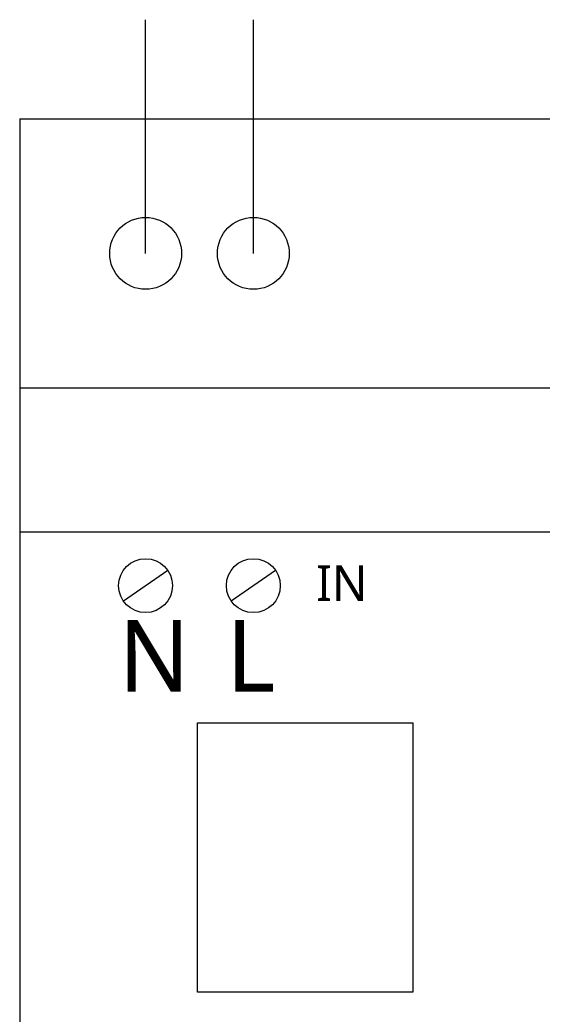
# Model space of a CAD drawing. Header units: millimetres. Extents: x 32.7 to 48.7, y 16.2 to 26.3.
# Drawn here: x 32.74 to 35.65, y 20.73 to 26.26 of the extents above; entities that cross this region are included whole.
import ezdxf

# ---------------------------------------------------------------- set-up
doc = ezdxf.new("R2010")
doc.units = ezdxf.units.MM
doc.header["$LTSCALE"] = 20
doc.layers.get('0').update_dxf_attribs({"lineweight": 5})
doc.styles.add('@Malgun Gothic', font='malgun.ttf')

msp = doc.modelspace()

# ---------------------------------------------------------------- linework, layer by layer
at = {"color": 7, "lineweight": 15}
for p, q in [((33.4434, 24.9645), (33.4434, 26.2645)), ((34.0434, 24.9645), (34.0434, 26.2645)), ((32.7434, 25.7145), (48.7434, 25.7145)), ((32.7434, 25.7145), (32.7434, 16.7145)), ((32.7434, 25.7145), (48.7434, 25.7145)), ((32.7434, 25.7145), (32.7434, 16.7145)), ((48.7434, 24.2145), (32.7434, 24.2145)), ((32.7434, 24.2145), (32.7434, 23.4145)), ((48.7434, 24.2145), (32.7434, 24.2145)), ((32.7434, 24.2145), (32.7434, 23.4145)), ((32.7434, 23.4145), (48.7434, 23.4145)), ((33.3201, 23.0291), (33.5667, 23.2)), ((33.9201, 23.0291), (34.1667, 23.2)), ((33.7319, 21.6009), (33.7319, 22.3509)), ((33.7319, 22.3509), (34.9319, 22.3509)), ((34.9319, 22.3509), (34.9319, 20.8509)), ((33.7319, 20.8509), (33.7319, 21.6009)), ((34.9319, 20.8509), (33.7319, 20.8509))]:
    msp.add_line(p, q, dxfattribs=at)
for centre, radius in [((33.4434, 24.9645), 0.2), ((34.0434, 24.9645), 0.2), ((33.4434, 23.1145), 0.15), ((34.0434, 23.1145), 0.15)]:
    msp.add_circle(centre, radius, dxfattribs=at)

# ---------------------------------------------------------------- texts
at = {"attachment_point": 7, "style": '@Malgun Gothic'}
for s, insert, char_height, line_spacing_factor in [('IN', (34.3926, 23.0284), 0.2, 1.004011), ('N', (33.2934, 22.5238), 0.4, 0.502009), ('L', (33.8934, 22.5238), 0.4, 0.502009)]:
    msp.add_mtext(s, dxfattribs=dict(at, insert=insert, char_height=char_height, line_spacing_factor=line_spacing_factor))

doc.saveas('drawing.dxf')
